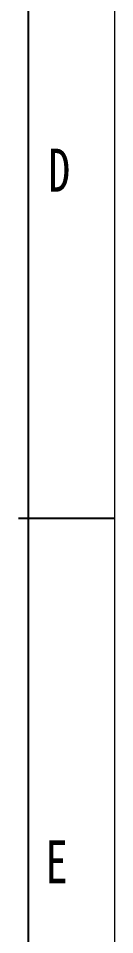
# Model space of a CAD drawing. Header units: millimetres. Extents: x 0 to 841, y 0 to 594.
# Drawn here: x 829.9 to 841, y 248.8 to 354.9 of the extents above; entities that cross this region are included whole.
import ezdxf

# ---------------------------------------------------------------- set-up
doc = ezdxf.new("R2010")
doc.units = ezdxf.units.MM
doc.styles.add('SLDTEXTSTYLE1', font='TXT', dxfattribs={"width": 0.75})

msp = doc.modelspace()

# ---------------------------------------------------------------- linework, layer by layer
at = {"color": 7, "linetype": 'Continuous', "lineweight": 18}
msp.add_line((841, 594), (841, 0), dxfattribs=at)
at = {"color": 7, "linetype": 'Continuous', "lineweight": 25}
msp.add_line((831, 584), (831, 10), dxfattribs=at)
at = {"color": 9, "linetype": 'Continuous', "lineweight": 25}
msp.add_line((841, 297), (829.86, 297), dxfattribs=at)

# ---------------------------------------------------------------- texts
at = {"color": 7, "linetype": 'Continuous', "lineweight": 0, "char_height": 5, "attachment_point": 1, "style": 'SLDTEXTSTYLE1'}
for s, insert in [('D', (833.31, 339.85)), ('E', (833.01, 259.75))]:
    msp.add_mtext(s, dxfattribs=dict(at, insert=insert))

doc.saveas('drawing.dxf')
